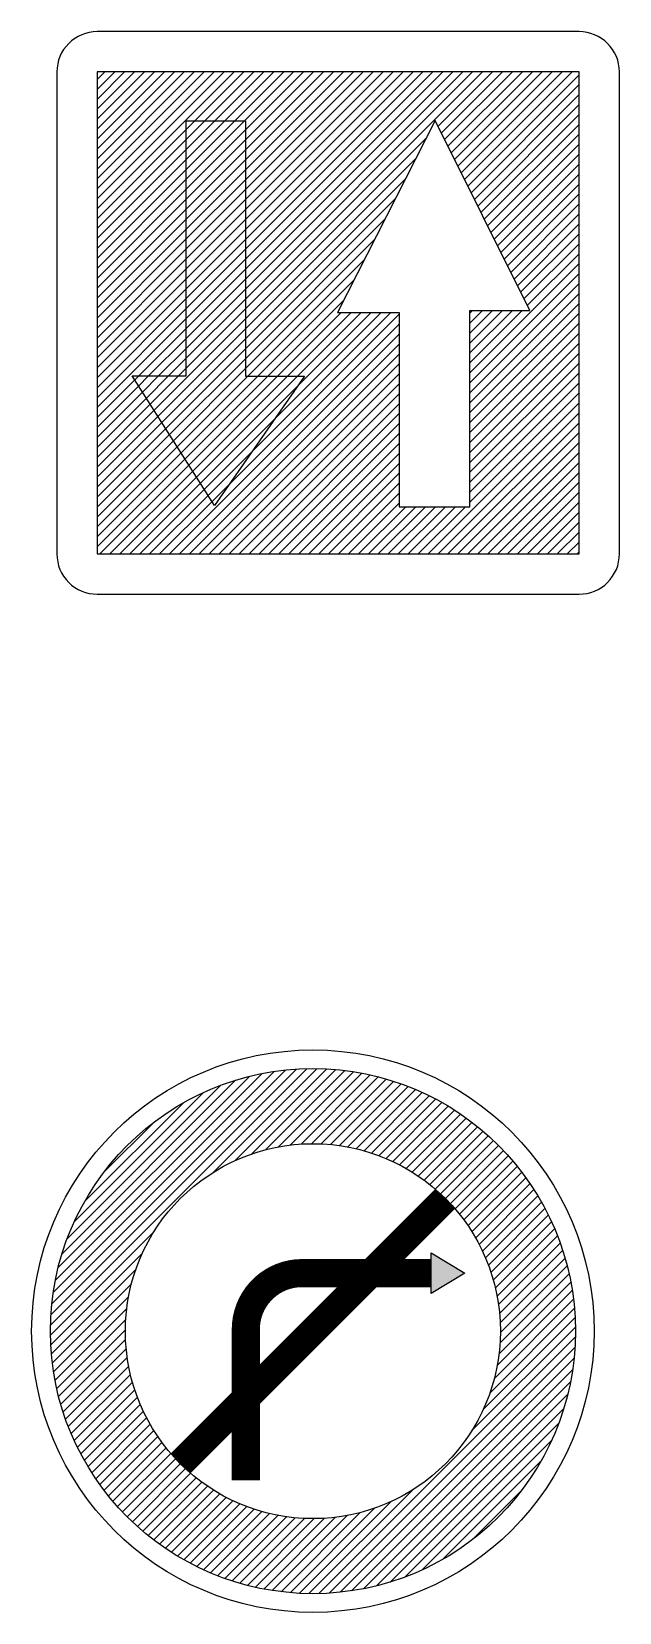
# Model space of a CAD drawing. Extents: x 1216 to 44401, y 2119 to 23617.
# Drawn here: x 15690 to 16735, y 18317 to 21127 of the extents above; entities that cross this region are included whole.
import ezdxf

# ---------------------------------------------------------------- set-up
doc = ezdxf.new("R2010")
doc.units = 0
doc.header["$LTSCALE"] = 10
doc.header["$MEASUREMENT"] = 0
doc.layers.get('0').update_dxf_attribs({"linetype": 'CONTINUOUS'})

# ---------------------------------------------------------------- blocks, each defined once
blk = doc.blocks.new('*X11')
at = {"color": 0, "linetype": 'CONTINUOUS'}
for p, q in [((-0.2701, 0.7375), (-0.1663, 0.8414)), ((-0.2701, 0.7552), (-0.1839, 0.8414)), ((-0.2701, 0.7728), (-0.2016, 0.8414)), ((-0.2701, 0.7905), (-0.2193, 0.8414)), ((-0.2701, 0.8082), (-0.237, 0.8414)), ((-0.2701, 0.8259), (-0.2547, 0.8414)), ((-0.2701, 0.7198), (-0.1647, 0.8252)), ((-0.2701, 0.7021), (-0.1647, 0.8075)), ((-0.2701, 0.6845), (-0.1647, 0.7898)), ((-0.2701, 0.6668), (-0.1647, 0.7722)), ((-0.2701, 0.6491), (-0.1647, 0.7545)), ((-0.2701, 0.6314), (-0.1647, 0.7368)), ((-0.2701, 0.6138), (-0.1647, 0.7191)), ((-0.2701, 0.5961), (-0.1647, 0.7015)), ((-0.2701, 0.5784), (-0.1647, 0.6838)), ((-0.2701, 0.5607), (-0.1647, 0.6661)), ((-0.2701, 0.543), (-0.1647, 0.6484)), ((-0.2701, 0.5254), (-0.1647, 0.6307)), ((-0.2701, 0.5077), (-0.1647, 0.6131)), ((-0.2701, 0.49), (-0.1647, 0.5954)), ((-0.2701, 0.4723), (-0.1647, 0.5777)), ((-0.2701, 0.4547), (-0.1647, 0.56)), ((-0.2701, 0.437), (-0.1647, 0.5424)), ((-0.2701, 0.4193), (-0.1647, 0.5247)), ((-0.2701, 0.4016), (-0.1647, 0.507)), ((-0.3272, 0.3268), (-0.1647, 0.4893)), ((-0.3204, 0.316), (-0.1647, 0.4716)), ((-0.3135, 0.3052), (-0.1647, 0.454)), ((-0.3066, 0.2944), (-0.1647, 0.4363)), ((-0.2997, 0.2836), (-0.1647, 0.4186)), ((-0.2929, 0.2728), (-0.1647, 0.4009)), ((-0.3616, 0.3808), (-0.3546, 0.3879)), ((-0.3548, 0.37), (-0.3369, 0.3879)), ((-0.3479, 0.3592), (-0.3192, 0.3879)), ((-0.341, 0.3484), (-0.3015, 0.3879)), ((-0.3341, 0.3376), (-0.2839, 0.3879)), ((-0.286, 0.262), (-0.1607, 0.3874)), ((-0.2791, 0.2512), (-0.143, 0.3874)), ((-0.2722, 0.2404), (-0.1253, 0.3874)), ((-0.2654, 0.2296), (-0.1076, 0.3874)), ((-0.2585, 0.2188), (-0.0899, 0.3874)), ((-0.2516, 0.208), (-0.0723, 0.3874)), ((-0.2447, 0.1972), (-0.0712, 0.3707)), ((-0.2378, 0.1864), (-0.1119, 0.3123)), ((-0.231, 0.1756), (-0.1527, 0.2539)), ((-0.2241, 0.1648), (-0.1934, 0.1955))]:
    blk.add_line(p, q, dxfattribs=at)
blk = doc.blocks.new('*X12')
at = {"color": 0, "linetype": 'CONTINUOUS'}
for p, q in [((-0.4286, 0.6851), (-0.1851, 0.9286)), ((-0.4286, 0.7028), (-0.2028, 0.9286)), ((-0.4286, 0.7205), (-0.2205, 0.9286)), ((-0.4286, 0.7382), (-0.2382, 0.9286)), ((-0.4286, 0.7558), (-0.2558, 0.9286)), ((-0.4286, 0.7735), (-0.2735, 0.9286)), ((-0.4286, 0.7912), (-0.2912, 0.9286)), ((-0.4286, 0.8089), (-0.3089, 0.9286)), ((-0.4286, 0.8265), (-0.3265, 0.9286)), ((-0.4286, 0.8442), (-0.3442, 0.9286)), ((-0.4286, 0.8619), (-0.3619, 0.9286)), ((-0.4286, 0.8796), (-0.3796, 0.9286)), ((-0.4286, 0.8973), (-0.3973, 0.9286)), ((-0.4286, 0.9149), (-0.4149, 0.9286)), ((-0.2547, 0.8414), (-0.1674, 0.9286)), ((-0.237, 0.8414), (-0.1498, 0.9286)), ((-0.2193, 0.8414), (-0.1321, 0.9286)), ((-0.2016, 0.8414), (-0.1144, 0.9286)), ((-0.1839, 0.8414), (-0.0967, 0.9286)), ((-0.1663, 0.8414), (-0.0791, 0.9286)), ((-0.1647, 0.507), (0.2568, 0.9286)), ((-0.1647, 0.5247), (0.2391, 0.9286)), ((-0.1647, 0.5424), (0.2215, 0.9286)), ((-0.1647, 0.56), (0.2038, 0.9286)), ((-0.1647, 0.5777), (0.1861, 0.9286)), ((-0.1647, 0.5954), (0.1684, 0.9286)), ((-0.1647, 0.6131), (0.1508, 0.9286)), ((-0.1647, 0.6307), (0.1331, 0.9286)), ((-0.1647, 0.6484), (0.1154, 0.9286)), ((-0.1647, 0.6661), (0.0977, 0.9286)), ((-0.1647, 0.6838), (0.08, 0.9286)), ((-0.1647, 0.7015), (0.0624, 0.9286)), ((-0.1647, 0.7191), (0.0447, 0.9286)), ((-0.1647, 0.7368), (0.027, 0.9286)), ((-0.1647, 0.7545), (0.0093, 0.9286)), ((-0.1647, 0.7722), (-0.0083, 0.9286)), ((-0.1647, 0.7898), (-0.026, 0.9286)), ((-0.1647, 0.8075), (-0.0437, 0.9286)), ((-0.1647, 0.8252), (-0.0614, 0.9286)), ((0.1776, 0.8317), (0.2745, 0.9286)), ((0.1835, 0.8199), (0.2922, 0.9286)), ((0.1893, 0.808), (0.3099, 0.9286)), ((0.1952, 0.7962), (0.3275, 0.9286)), ((0.2011, 0.7844), (0.3452, 0.9286)), ((0.207, 0.7726), (0.3629, 0.9286)), ((0.2128, 0.7608), (0.3806, 0.9286)), ((0.2187, 0.749), (0.3982, 0.9286)), ((0.2246, 0.7372), (0.4159, 0.9286)), ((0.2304, 0.7254), (0.4286, 0.9235)), ((0.2363, 0.7136), (0.4286, 0.9059)), ((0.2422, 0.7018), (0.4286, 0.8882)), ((0.2481, 0.69), (0.4286, 0.8705)), ((0.2539, 0.6782), (0.4286, 0.8528)), ((-0.4286, 0.6674), (-0.2701, 0.8259)), ((0.2598, 0.6664), (0.4286, 0.8352)), ((0.2657, 0.6546), (0.4286, 0.8175)), ((-0.4286, 0.6498), (-0.2701, 0.8082)), ((-0.4286, 0.6321), (-0.2701, 0.7905)), ((-0.1647, 0.4893), (0.1561, 0.8102)), ((0.2716, 0.6428), (0.4286, 0.7998)), ((-0.4286, 0.6144), (-0.2701, 0.7728)), ((-0.1647, 0.4716), (0.1379, 0.7743)), ((0.2774, 0.631), (0.4286, 0.7821)), ((0.2833, 0.6192), (0.4286, 0.7644)), ((-0.4286, 0.5967), (-0.2701, 0.7552)), ((-0.4286, 0.5791), (-0.2701, 0.7375)), ((-0.1647, 0.454), (0.1196, 0.7384)), ((0.2892, 0.6074), (0.4286, 0.7468)), ((-0.4286, 0.5614), (-0.2701, 0.7198)), ((0.2951, 0.5956), (0.4286, 0.7291)), ((0.3009, 0.5838), (0.4286, 0.7114)), ((-0.4286, 0.5437), (-0.2701, 0.7021)), ((-0.4286, 0.526), (-0.2701, 0.6845)), ((-0.1647, 0.4363), (0.1014, 0.7025)), ((0.3068, 0.572), (0.4286, 0.6937)), ((0.3127, 0.5602), (0.4286, 0.6761)), ((-0.4286, 0.5083), (-0.2701, 0.6668)), ((-0.4286, 0.4907), (-0.2701, 0.6491)), ((-0.1647, 0.4186), (0.0832, 0.6665)), ((0.3186, 0.5484), (0.4286, 0.6584)), ((-0.4286, 0.473), (-0.2701, 0.6314)), ((-0.1647, 0.4009), (0.0649, 0.6306)), ((0.3244, 0.5366), (0.4286, 0.6407)), ((0.3303, 0.5248), (0.4286, 0.623)), ((-0.4286, 0.4553), (-0.2701, 0.6138)), ((-0.4286, 0.4376), (-0.2701, 0.5961)), ((-0.1607, 0.3874), (0.0467, 0.5947)), ((0.3362, 0.513), (0.4286, 0.6053)), ((-0.4286, 0.42), (-0.2701, 0.5784)), ((0.2343, 0.3934), (0.4286, 0.5877)), ((0.2343, 0.3757), (0.4286, 0.57)), ((-0.4286, 0.4023), (-0.2701, 0.5607)), ((-0.4286, 0.3846), (-0.2701, 0.543)), ((-0.143, 0.3874), (0.0285, 0.5588)), ((0.2343, 0.358), (0.4286, 0.5523)), ((0.2343, 0.3404), (0.4286, 0.5346)), ((-0.4286, 0.3669), (-0.2701, 0.5254)), ((-0.4286, 0.3492), (-0.2701, 0.5077)), ((-0.1253, 0.3874), (0.0102, 0.5229)), ((0.2343, 0.3227), (0.4286, 0.517)), ((-0.4286, 0.3316), (-0.2701, 0.49)), ((-0.2998, 0.0714), (0.1087, 0.48)), ((-0.1934, 0.1955), (0.1087, 0.4976)), ((-0.1527, 0.2539), (0.0939, 0.5005)), ((-0.1119, 0.3123), (0.0762, 0.5005)), ((-0.1076, 0.3874), (0.0055, 0.5005)), ((-0.0899, 0.3874), (0.0232, 0.5005)), ((-0.0723, 0.3874), (0.0408, 0.5005)), ((-0.0712, 0.3707), (0.0585, 0.5005)), ((0.2343, 0.4995), (0.2389, 0.5041)), ((0.2343, 0.4818), (0.2566, 0.5041)), ((0.2343, 0.4641), (0.2743, 0.5041)), ((0.2343, 0.4464), (0.292, 0.5041)), ((0.2343, 0.4288), (0.3097, 0.5041)), ((0.2343, 0.4111), (0.3273, 0.5041)), ((0.2343, 0.305), (0.4286, 0.4993)), ((0.2343, 0.2873), (0.4286, 0.4816)), ((-0.3546, 0.3879), (-0.2701, 0.4723)), ((-0.3369, 0.3879), (-0.2701, 0.4547)), ((-0.2821, 0.0714), (0.1087, 0.4623)), ((0.2343, 0.2697), (0.4286, 0.4639)), ((-0.3192, 0.3879), (-0.2701, 0.437)), ((-0.2644, 0.0714), (0.1087, 0.4446)), ((-0.2468, 0.0714), (0.1087, 0.4269)), ((0.2343, 0.252), (0.4286, 0.4462)), ((0.2343, 0.2343), (0.4286, 0.4286)), ((-0.3015, 0.3879), (-0.2701, 0.4193)), ((-0.2839, 0.3879), (-0.2701, 0.4016)), ((-0.2291, 0.0714), (0.1087, 0.4093)), ((0.2343, 0.2166), (0.4286, 0.4109)), ((-0.4286, 0.3139), (-0.3616, 0.3808)), ((-0.4286, 0.2962), (-0.3548, 0.37)), ((-0.2114, 0.0714), (0.1087, 0.3916)), ((-0.1937, 0.0714), (0.1087, 0.3739)), ((0.2343, 0.199), (0.4286, 0.3932)), ((0.2343, 0.1813), (0.4286, 0.3755)), ((-0.4286, 0.2785), (-0.3479, 0.3592)), ((-0.4286, 0.2609), (-0.341, 0.3484)), ((-0.4286, 0.2432), (-0.3341, 0.3376)), ((-0.1761, 0.0714), (0.1087, 0.3562)), ((-0.1584, 0.0714), (0.1087, 0.3385)), ((0.1598, 0.0714), (0.4286, 0.3402)), ((0.2343, 0.1636), (0.4286, 0.3579)), ((-0.4286, 0.2255), (-0.3272, 0.3268)), ((-0.4286, 0.2078), (-0.3204, 0.316)), ((-0.1407, 0.0714), (0.1087, 0.3209)), ((0.1775, 0.0714), (0.4286, 0.3225)), ((-0.4286, 0.1901), (-0.3135, 0.3052)), ((-0.4286, 0.1725), (-0.3066, 0.2944)), ((-0.4286, 0.1548), (-0.2997, 0.2836)), ((-0.123, 0.0714), (0.1087, 0.3032)), ((-0.1053, 0.0714), (0.1087, 0.2855)), ((0.1952, 0.0714), (0.4286, 0.3048)), ((0.2128, 0.0714), (0.4286, 0.2872)), ((-0.4286, 0.1371), (-0.2929, 0.2728)), ((-0.4286, 0.1194), (-0.286, 0.262)), ((-0.0877, 0.0714), (0.1087, 0.2678)), ((0.2305, 0.0714), (0.4286, 0.2695)), ((-0.4286, 0.1018), (-0.2791, 0.2512)), ((-0.4286, 0.0841), (-0.2722, 0.2404)), ((-0.4235, 0.0714), (-0.2654, 0.2296)), ((-0.07, 0.0714), (0.1087, 0.2502)), ((-0.0523, 0.0714), (0.1087, 0.2325)), ((0.2482, 0.0714), (0.4286, 0.2518)), ((0.2659, 0.0714), (0.4286, 0.2341)), ((-0.4059, 0.0714), (-0.2585, 0.2188)), ((-0.3882, 0.0714), (-0.2516, 0.208)), ((-0.3705, 0.0714), (-0.2447, 0.1972)), ((-0.0346, 0.0714), (0.1087, 0.2148)), ((-0.017, 0.0714), (0.1087, 0.1971)), ((0.2836, 0.0714), (0.4286, 0.2164)), ((0.3012, 0.0714), (0.4286, 0.1988)), ((-0.3528, 0.0714), (-0.2378, 0.1864)), ((-0.3352, 0.0714), (-0.231, 0.1756)), ((0.0007, 0.0714), (0.1087, 0.1794)), ((0.3189, 0.0714), (0.4286, 0.1811)), ((-0.3175, 0.0714), (-0.2241, 0.1648)), ((0.0184, 0.0714), (0.1087, 0.1618)), ((0.0361, 0.0714), (0.1201, 0.1554)), ((0.0538, 0.0714), (0.1378, 0.1554)), ((0.0714, 0.0714), (0.1554, 0.1554)), ((0.0891, 0.0714), (0.1731, 0.1554)), ((0.1068, 0.0714), (0.1908, 0.1554)), ((0.1245, 0.0714), (0.2085, 0.1554)), ((0.1421, 0.0714), (0.2262, 0.1554)), ((0.3366, 0.0714), (0.4286, 0.1634)), ((0.3543, 0.0714), (0.4286, 0.1457)), ((0.3719, 0.0714), (0.4286, 0.1281)), ((0.3896, 0.0714), (0.4286, 0.1104)), ((0.4073, 0.0714), (0.4286, 0.0927)), ((0.425, 0.0714), (0.4286, 0.075))]:
    blk.add_line(p, q, dxfattribs=at)
blk = doc.blocks.new('8')
at = {"color": 7, "linetype": 'CONTINUOUS'}
blk.add_lwpolyline([(119.1158, 201.9474), (119.9729, 201.9474, 0.414214), (120.0444, 202.0188), (120.0444, 202.876, 0.414214), (119.9729, 202.9474), (119.1158, 202.9474, 0.414214), (119.0444, 202.876), (119.0444, 202.0188, 0.414214)], format="xyb", close=True, dxfattribs=at)
at = {"color": 5, "linetype": 'CONTINUOUS'}
blk.add_lwpolyline([(119.1158, 202.0188), (119.9729, 202.0188, 0.267949), (119.9729, 202.0188), (119.9729, 202.876), (119.9729, 202.876), (119.1158, 202.876, 3.732051), (119.1158, 202.876)], format="xyb", close=True, dxfattribs=at)
at = {"color": 1, "linetype": 'CONTINUOUS'}
blk.add_lwpolyline([(119.2742, 202.7888), (119.3796, 202.7888), (119.3796, 202.3348), (119.4848, 202.3348), (119.3247, 202.1053), (119.1782, 202.3353), (119.2742, 202.3353)], close=True, dxfattribs=at)
at = {"linetype": 'CONTINUOUS'}
blk.add_lwpolyline([(119.5432, 202.4479), (119.6531, 202.4479), (119.6531, 202.1029), (119.7787, 202.1029), (119.7787, 202.4515), (119.885, 202.4515), (119.7167, 202.7896), (119.5432, 202.4479)], dxfattribs=at)
at = {"color": 5, "linetype": 'CONTINUOUS'}
blk.add_blockref('*X12', (119.5444, 201.9474), dxfattribs=at)
at = {"color": 1, "linetype": 'CONTINUOUS'}
blk.add_blockref('*X11', (119.5444, 201.9474), dxfattribs=at)
blk = doc.blocks.new('*X22')
at = {"color": 0}
for p, q in [((0.0335, 0.5108), (0.4892, 0.9665)), ((0.0342, 0.5292), (0.4708, 0.9658)), ((0.0359, 0.5485), (0.4515, 0.9641)), ((0.0384, 0.5688), (0.4312, 0.9616)), ((0.0421, 0.5901), (0.4099, 0.9579)), ((0.3226, 0.7822), (0.507, 0.9666)), ((0.3611, 0.803), (0.5241, 0.966)), ((0.3906, 0.8149), (0.5406, 0.9649)), ((0.416, 0.8226), (0.5566, 0.9632)), ((0.4388, 0.8277), (0.5722, 0.9611)), ((0.4597, 0.8309), (0.5872, 0.9584)), ((0.0472, 0.6129), (0.3871, 0.9528)), ((0.054, 0.6374), (0.3626, 0.946)), ((0.0632, 0.6642), (0.3358, 0.9368)), ((0.4791, 0.8327), (0.6019, 0.9554)), ((0.4975, 0.8333), (0.6161, 0.952)), ((0.5148, 0.833), (0.63, 0.9482)), ((0.5313, 0.8319), (0.6435, 0.944)), ((0.5471, 0.83), (0.6567, 0.9396)), ((0.5623, 0.8275), (0.6696, 0.9348)), ((0.5769, 0.8244), (0.6822, 0.9296)), ((0.0758, 0.6945), (0.3055, 0.9242)), ((0.0944, 0.7308), (0.2692, 0.9056)), ((0.5909, 0.8207), (0.6944, 0.9242)), ((0.6044, 0.8166), (0.7064, 0.9185)), ((0.6175, 0.8119), (0.7181, 0.9126)), ((0.6301, 0.8069), (0.7295, 0.9063)), ((0.6423, 0.8014), (0.7407, 0.8998)), ((0.6541, 0.7956), (0.7516, 0.893)), ((0.6656, 0.7893), (0.7623, 0.886)), ((0.6766, 0.7827), (0.7727, 0.8787)), ((0.6873, 0.7757), (0.7828, 0.8712)), ((0.1289, 0.783), (0.217, 0.8711)), ((0.6977, 0.7684), (0.7927, 0.8634)), ((0.7077, 0.7607), (0.8024, 0.8554)), ((0.7174, 0.7527), (0.8118, 0.8472)), ((0.7267, 0.7444), (0.821, 0.8387)), ((0.7357, 0.7357), (0.83, 0.83)), ((0.7444, 0.7267), (0.8387, 0.821)), ((0.7527, 0.7174), (0.8472, 0.8118)), ((0.7607, 0.7077), (0.8554, 0.8024)), ((0.7684, 0.6977), (0.8634, 0.7927)), ((0.7757, 0.6873), (0.8712, 0.7828)), ((0.7827, 0.6766), (0.8787, 0.7727)), ((0.7893, 0.6656), (0.886, 0.7623)), ((0.7956, 0.6541), (0.893, 0.7516)), ((0.8014, 0.6423), (0.8998, 0.7407)), ((0.8069, 0.6301), (0.9063, 0.7295)), ((0.8119, 0.6175), (0.9126, 0.7181)), ((0.8166, 0.6044), (0.9185, 0.7064)), ((0.0334, 0.493), (0.2178, 0.6774)), ((0.8207, 0.5909), (0.9242, 0.6944)), ((0.8244, 0.5769), (0.9296, 0.6822)), ((0.8275, 0.5623), (0.9348, 0.6696)), ((0.83, 0.5471), (0.9396, 0.6567)), ((0.034, 0.4759), (0.197, 0.6389)), ((0.8319, 0.5313), (0.944, 0.6435)), ((0.833, 0.5148), (0.9482, 0.63)), ((0.0351, 0.4594), (0.1851, 0.6094)), ((0.8327, 0.4791), (0.9554, 0.6019)), ((0.8333, 0.4975), (0.952, 0.6161)), ((0.0368, 0.4434), (0.1774, 0.584)), ((0.8277, 0.4388), (0.9611, 0.5722)), ((0.8309, 0.4597), (0.9584, 0.5872)), ((0.0389, 0.4278), (0.1723, 0.5612)), ((0.0416, 0.4128), (0.1691, 0.5403)), ((0.8149, 0.3906), (0.9649, 0.5406)), ((0.8226, 0.416), (0.9632, 0.5566)), ((0.0446, 0.3981), (0.1673, 0.5209)), ((0.7822, 0.3226), (0.9666, 0.507)), ((0.803, 0.3611), (0.966, 0.5241)), ((0.048, 0.3839), (0.1667, 0.5025)), ((0.0518, 0.37), (0.167, 0.4852)), ((0.5108, 0.0335), (0.9665, 0.4892)), ((0.056, 0.3565), (0.1681, 0.4687)), ((0.0604, 0.3433), (0.17, 0.4529)), ((0.5292, 0.0342), (0.9658, 0.4708)), ((0.5485, 0.0359), (0.9641, 0.4515)), ((0.0652, 0.3304), (0.1725, 0.4377)), ((0.0704, 0.3178), (0.1756, 0.4231)), ((0.5688, 0.0384), (0.9616, 0.4312)), ((0.0758, 0.3056), (0.1793, 0.4091)), ((0.0815, 0.2936), (0.1834, 0.3956)), ((0.5901, 0.0421), (0.9579, 0.4099)), ((0.0874, 0.2819), (0.1881, 0.3825)), ((0.0937, 0.2705), (0.1931, 0.3699)), ((0.6129, 0.0472), (0.9528, 0.3871)), ((0.1002, 0.2593), (0.1986, 0.3577)), ((0.107, 0.2484), (0.2044, 0.3459)), ((0.6374, 0.054), (0.946, 0.3626)), ((0.114, 0.2377), (0.2107, 0.3344)), ((0.1213, 0.2273), (0.2173, 0.3234)), ((0.1288, 0.2172), (0.2243, 0.3127)), ((0.6642, 0.0632), (0.9368, 0.3358)), ((0.1366, 0.2073), (0.2316, 0.3023)), ((0.1446, 0.1976), (0.2393, 0.2923)), ((0.1528, 0.1882), (0.2473, 0.2826)), ((0.6945, 0.0758), (0.9242, 0.3055)), ((0.1613, 0.179), (0.2556, 0.2733)), ((0.17, 0.17), (0.2643, 0.2643)), ((0.179, 0.1613), (0.2733, 0.2556)), ((0.7308, 0.0944), (0.9056, 0.2692)), ((0.1882, 0.1528), (0.2826, 0.2473)), ((0.1976, 0.1446), (0.2923, 0.2393)), ((0.2073, 0.1366), (0.3023, 0.2316)), ((0.2172, 0.1288), (0.3127, 0.2243)), ((0.2273, 0.1213), (0.3234, 0.2173)), ((0.2377, 0.114), (0.3344, 0.2107)), ((0.2484, 0.107), (0.3459, 0.2044)), ((0.2593, 0.1002), (0.3577, 0.1986)), ((0.4759, 0.034), (0.6389, 0.197)), ((0.493, 0.0334), (0.6774, 0.2178)), ((0.783, 0.1289), (0.8711, 0.217)), ((0.2705, 0.0937), (0.3699, 0.1931)), ((0.2819, 0.0874), (0.3825, 0.1881)), ((0.2936, 0.0815), (0.3956, 0.1834)), ((0.3056, 0.0758), (0.4091, 0.1793)), ((0.3178, 0.0704), (0.4231, 0.1756)), ((0.3304, 0.0652), (0.4377, 0.1725)), ((0.3433, 0.0604), (0.4529, 0.17)), ((0.4128, 0.0416), (0.5403, 0.1691)), ((0.4278, 0.0389), (0.5612, 0.1723)), ((0.4434, 0.0368), (0.584, 0.1774)), ((0.4594, 0.0351), (0.6094, 0.1851)), ((0.3565, 0.056), (0.4687, 0.1681)), ((0.37, 0.0518), (0.4852, 0.167)), ((0.3839, 0.048), (0.5025, 0.1667)), ((0.3981, 0.0446), (0.5209, 0.1673))]:
    blk.add_line(p, q, dxfattribs=at)
blk = doc.blocks.new('*U23')
blk.add_solid([(-0.2703, 0.1032), (-0.2104, 0.0671), (-0.2104, 0.1393)])
blk = doc.blocks.new('17')
at = {"color": 1, "const_width": 0.05}
blk.add_lwpolyline([(119.7352, 200.8729), (119.2638, 200.4015)], dxfattribs=at)
at = {"const_width": 0.05}
blk.add_lwpolyline([(119.7098, 200.7404), (119.4802, 200.7404, 0.414214), (119.3802, 200.6404), (119.3802, 200.3719)], format="xyb", dxfattribs=at)
blk.add_lwpolyline([(119.7098, 200.7765), (119.7697, 200.7404), (119.7098, 200.7043)], close=True)
blk.add_lwpolyline([(119.7098, 200.7765), (119.7697, 200.7404), (119.7098, 200.7043)], close=True)
at = {"color": 7}
blk.add_circle((119.4995, 200.6372), 0.5, dxfattribs=at)
at = {"color": 1}
for radius in [0.4667, 0.3333]:
    blk.add_circle((119.4995, 200.6372), radius, dxfattribs=at)
blk.add_blockref('*X22', (118.9995, 200.1372), dxfattribs=at)
at = {"xscale": -1}
blk.add_blockref('*U23', (119.4995, 200.6372), dxfattribs=at)

msp = doc.modelspace()

# ---------------------------------------------------------------- block references
at = {"xscale": 1000, "yscale": 1000, "zscale": 1000}
for name in ['8', '17']:
    msp.add_blockref(name, (-103309.3, -181820), dxfattribs=at)

doc.saveas('drawing.dxf')
